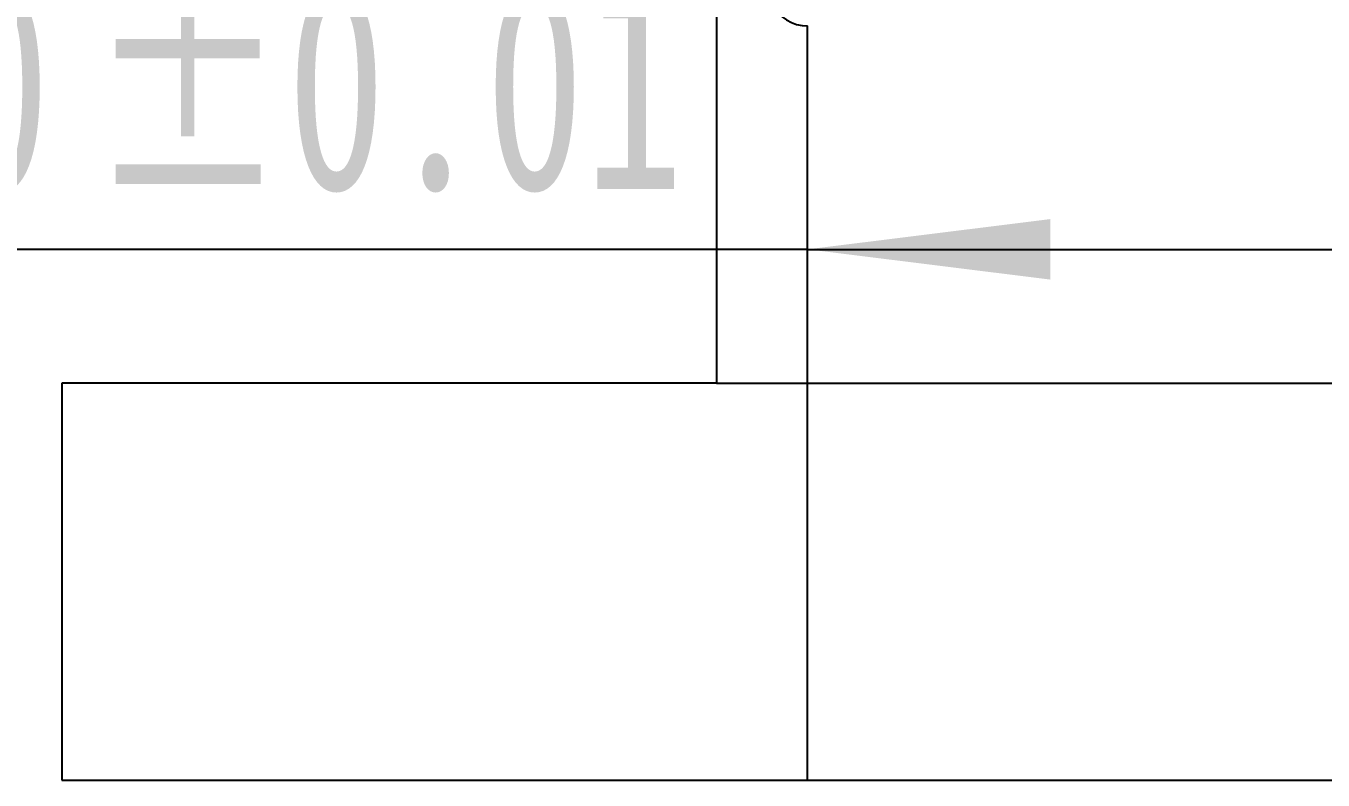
# Model space of a CAD drawing. Header units: millimetres. Extents: x 0 to 210, y 0 to 297.
# Drawn here: x 144.98 to 166.78, y 148.19 to 160.85 of the extents above; entities that cross this region are included whole.
import ezdxf

# ---------------------------------------------------------------- set-up
doc = ezdxf.new("R2010")
doc.units = ezdxf.units.MM
doc.layers.add('根据设置的颜色创建', color=7, linetype='Continuous', lineweight=25)
doc.styles.add('SLDTEXTSTYLE5', font='TXT', dxfattribs={"width": 0.7})
doc.dimstyles.new('SLDDIMSTYLE1', dxfattribs={"dimtxt": 3.5, "dimasz": 4.08, "dimexe": 0, "dimexo": 0.0625, "dimgap": 0.875, "dimtad": 0, "dimtih": 1, "dimtoh": 1, "dimlfac": 1.5, "dimrnd": 1e-09, "dimzin": 12, "dimdsep": 46, "dimtxsty": 'SLDTEXTSTYLE5', "dimsah": 1, "dimcen": 0.09, "dimadec": 0, "dimazin": 3, "dimtfac": 1, "dimtofl": 0, "dimtmove": 0, "dimatfit": 3, "dimfxl": 0, "dimfrac": 2, "dimtolj": 1, "dimtzin": 12, "dimarcsym": 0})
doc.dimstyles.new('SLDDIMSTYLE4', dxfattribs={"dimtxt": 3.5, "dimasz": 4.08, "dimexe": 0, "dimexo": 0.0625, "dimgap": 0.875, "dimtad": 2, "dimlfac": 1.5, "dimrnd": 1e-09, "dimzin": 4, "dimdsep": 46, "dimtxsty": 'SLDTEXTSTYLE5', "dimsah": 1, "dimcen": 0.09, "dimadec": 0, "dimazin": 1, "dimtol": 1, "dimtp": 0.01, "dimtm": 0.01, "dimtfac": 1, "dimtofl": 0, "dimtmove": 0, "dimatfit": 3, "dimfxl": 0, "dimfrac": 2, "dimtolj": 1, "dimarcsym": 0})

# ---------------------------------------------------------------- blocks, each defined once
blk = doc.blocks.new('_D_1')
at = {"layer": '根据设置的颜色创建'}
for p, q in [((156.582, 154.854), (189.908, 154.854)), ((188.892, 148.188), (188.892, 154.854))]:
    blk.add_line(p, q, dxfattribs=at)
blk.add_solid([(188.892, 154.854), (188.384, 150.774), (189.4, 150.774)], dxfattribs=at)
at = {"layer": '根据设置的颜色创建', "insert": (189.908, 157.2), "char_height": 3.5, "attachment_point": 1, "style": 'SLDTEXTSTYLE5'}
blk.add_mtext('10', dxfattribs=at)
blk = doc.blocks.new('_D_5')
at = {"layer": '根据设置的颜色创建'}
for q in [(137.051, 157.102), (176.582, 157.102)]:
    blk.add_line((158.115, 157.102), q, dxfattribs=at)
for points in [[(158.115, 157.102), (162.195, 156.594), (162.195, 157.61)], [(176.582, 157.102), (172.502, 157.61), (172.502, 156.594)]]:
    blk.add_solid(points, dxfattribs=at)
at = {"layer": '根据设置的颜色创建', "char_height": 3.5, "attachment_point": 1, "style": 'SLDTEXTSTYLE5'}
for s, insert in [('±0.01', (146.029, 161.613)), ('27.70', (137.051, 161.613))]:
    blk.add_mtext(s, dxfattribs=dict(at, insert=insert))

msp = doc.modelspace()

# ---------------------------------------------------------------- linework, layer by layer
at = {"color": 7, "linetype": 'Continuous', "lineweight": 25}
for p, q in [((156.582, 177.3275), (156.582, 154.8542)), ((158.1154, 148.1875), (158.1154, 160.8542)), ((145.582, 154.8542), (145.582, 148.1875)), ((156.582, 154.8542), (145.582, 154.8542)), ((145.582, 148.1875), (158.1154, 148.1875)), ((158.1154, 148.1875), (187.582, 148.1875))]:
    msp.add_line(p, q, dxfattribs=at)
msp.add_arc((158.1154, 161.5209), 0.6667, 78.46304, 270, dxfattribs=at)

# ---------------------------------------------------------------- dimensions: what is measured, and where the dimension line sits
at = {"layer": '根据设置的颜色创建'}
dim = msp.add_linear_dim(base=(176.582, 157.1017), p1=(158.1154, 160.8542), p2=(176.582, 154.8542), dimstyle='SLDDIMSTYLE4', dxfattribs=at)
dim.commit()
dim.dimension.update_dxf_attribs({"geometry": '_D_5', "text_midpoint": (146.2504, 157.1017), "dimtype": 160})
dim = msp.add_ordinate_dim(feature_location=(156.582, 154.8542), offset=(33.3257, 0), dtype=0, origin=(187.582, 148.1875), dimstyle='SLDDIMSTYLE1', dxfattribs=at)
dim.commit()
dim.dimension.update_dxf_attribs({"geometry": '_D_1', "text_midpoint": (191.4438, 154.8542)})

doc.saveas('drawing.dxf')
